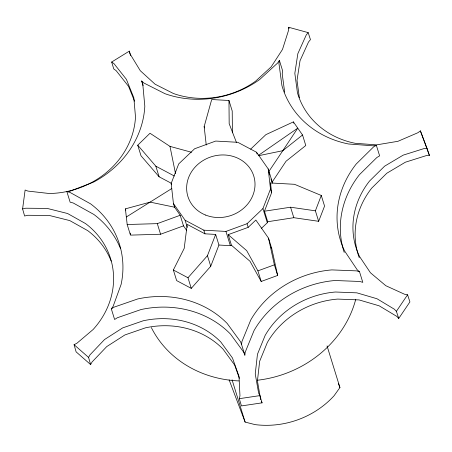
<?xml version="1.0" encoding="UTF-8"?>
<svg xmlns="http://www.w3.org/2000/svg" width="452" height="452" viewBox="0 0 452 452"><rect width="100%" height="100%" fill="white"/><g stroke="black" fill="none" stroke-linecap="round" stroke-linejoin="round"><path stroke-width="0.68" d="M299.348 97.734L297.015 80.383L300.032 60.732L308.524 41.985L310.456 39.623L308.179 32.617L288.704 27.284L288.613 30.148L282.483 49.454L271.189 66.839L255.533 81.224A83.23 74.744 -17.2 0 1 173.444 93.513L155.098 84.213L140.301 70.732L130.029 53.884L129.306 51.138L111.667 62.026L113.757 68.941L116.147 70.653L128.577 86.388L134.56 101.225M244.86 355.176L241.577 344.571L241.905 341.633L250.77 319.943A95.954 86.174 -17.2 0 1 331.813 269.906L356.515 270.867L359.515 271.748L362.798 282.353L359.798 281.472L335.096 280.511A95.954 86.174 -17.2 0 0 254.052 330.548L245.187 352.238L244.86 355.176L243.882 352.43L230.48 334.079A95.954 86.174 -17.2 0 0 140.984 309.563L117.317 317.762L114.616 319.496L111.333 308.891L113.119 306.354L121.108 284.427A95.954 86.174 -17.2 0 0 90.547 203.824L69.902 192.36L66.856 191.586L70.139 202.191L73.184 202.965L93.83 214.429A95.954 86.174 -17.2 0 1 120.413 248.368M111.169 261.109A83.23 74.744 -17.2 0 0 87.694 230.622L69.755 220.582L49.387 215.485L27.685 215.276L24.611 215.999L22.6 208.943L25.114 190.032L27.951 191.089L49.183 193.501A83.23 74.744 -17.2 0 0 135.498 116.938L133.843 97.83L126.39 79.32L114.062 63.743L111.667 62.026M284.664 92.135L282.212 73.908L282.664 70.975L279.381 60.37L278.929 63.303L281.935 85.654A95.954 86.174 -17.2 0 0 348.56 143.99L373.154 145.804L376.341 145.267L379.623 155.872L376.855 157.516L359.453 174.675A95.954 86.174 -17.2 0 0 344.215 252.431M359.255 257.713A83.23 74.744 -17.2 0 1 371.719 188.117L386.816 173.235L405.371 162.206L426.27 155.618L429.4 155.42L427.044 148.414L423.908 148.612L403.184 155.138L384.629 166.166L369.533 181.043A83.23 74.744 -17.2 0 0 359.504 256.431L370.448 272.771L385.816 285.709L404.54 294.241L407.574 294.789L409.919 301.902L398.737 318.457L396.393 311.343L394.426 309.253L376.996 298.749L356.871 292.845L335.446 292.015A83.23 74.744 -17.2 0 0 265.149 335.412L257.465 354.227L255.244 373.923L258.629 393.099L259.9 395.619L262.064 402.851L241.458 405.913L239.3 398.681L239.967 395.845L239.001 376.358L232.464 357.967L220.836 342.045A83.23 74.744 -17.2 0 0 143.211 320.784L122.684 327.898L104.548 339.525L90.016 354.803L88.569 357.408L90.62 364.578L92.067 361.967L106.734 346.594L124.871 334.966L145.397 327.853A83.23 74.744 -17.2 0 1 223.028 349.119L234.65 365.035L239.379 378.335M206.248 145.013L204.157 126.588L211.705 99.519L228.966 100.491L232.215 110.989L232.413 132.792M261.493 228.266L267.318 222.757L267.708 221.723L264.454 211.208L271.618 192.676L270.516 182.958L294.523 184.309L321.282 195.467L324.564 206.072L318.654 221.31L293.823 217.7L267.708 221.723M318.654 221.31L315.394 210.824L321.282 195.467M186.704 230.463L183.489 225.864L180.207 215.259L174.568 207.202L173.444 203.558L171.161 183.45L178.715 163.895L194.614 148.77L215.7 141.064L237.803 142.307L256.544 152.251L268.211 168.929L272.612 183.139M191.275 288.37L187.992 277.765L207.451 255.662L215.655 234.424L204.976 233.825L187.218 224.401L184.201 248.391L173.359 269.997L176.642 280.602L191.275 288.37L210.734 266.268L218.937 245.029L215.655 234.424M173.444 203.558L185.105 220.237L203.846 230.181L225.949 231.424L247.041 223.717L262.934 208.592L270.494 189.038L268.211 168.929M279.381 60.37L277.697 62.964L259.64 79.546A95.954 86.174 -17.2 0 1 165.003 93.711L143.855 82.993L141.645 80.981L143.081 85.62M396.393 311.343L407.574 294.789M327.045 345.91L339.932 387.55L334.056 395.766A84.106 75.529 -17.2 0 1 255.081 424.62L245.125 422.083L229.113 379.849M308.179 32.617L306.247 34.979L297.845 53.664L294.828 73.314L297.433 92.705A83.23 74.744 -17.2 0 0 355.227 143.307L376.556 144.872L397.941 141.306L417.891 132.73L420.394 130.871L427.044 148.414M171.455 183.337L159.121 176.794L141.018 155.793L137.736 145.194L150.002 133.25L169.98 146.38L191.541 152.273M250.645 149.149L265.878 134.651L293.393 121.893L302.535 134.984L305.784 145.516L286.037 161.24L272.008 182.292L270.98 178.981M248.165 227.362L255.849 220.045L268.516 238.159L271.759 248.634L277.658 275.438L261.194 281.46L249.979 261.245L231.464 245.266L228.181 234.661L248.165 227.362L247.041 223.717M302.535 134.984L282.788 150.708L268.725 171.698L269.754 175.009M258.245 155.499L297.761 128.142L282.788 150.708L258.352 155.754M111.333 308.891L114.034 307.157L137.702 298.958A95.954 86.174 -17.2 0 1 227.198 323.474L240.6 341.825L241.577 344.571M171.822 188.518L126.328 216.988L127.181 224.52L130.464 235.119L160.584 234.238L183.489 225.864M376.341 145.267L373.572 146.911L356.17 164.07A95.954 86.174 -17.2 0 0 344.61 250.979L357.227 269.821L359.515 271.748M90.62 364.578L76.122 351.871L74.066 344.701L76.88 343.277L93.112 329.514A83.23 74.744 -17.2 0 0 85.507 223.554L67.568 213.508L47.2 208.417L25.674 208.214L22.6 208.943M127.181 224.52L157.302 223.633L180.207 215.259M218.937 245.029L230.362 245.673L231.464 245.266M228.181 234.661L246.696 250.64L257.911 270.855L274.381 264.838L268.516 238.159M126.328 216.988L125.413 208.852L150.149 202.123L174.568 207.202L174.415 205.841M264.454 211.208L290.563 207.214L315.394 210.824M239.3 398.681L259.9 395.619M66.856 191.586L70.06 191.162L93.428 182.173A95.954 86.174 -17.2 0 0 144.815 106.175L142.736 83.682L141.645 80.981M137.736 145.194L155.838 166.189L174.342 176.009M173.359 269.997L187.992 277.765M74.066 344.701L88.569 357.408M398.737 318.457L396.771 316.366L379.183 305.823L359.063 299.919L337.633 299.083A83.23 74.744 -17.2 0 0 267.341 342.486L259.651 361.295L257.431 380.996L260.668 399.641M270.968 247.504L271.759 248.634M261.425 401.591L262.064 402.851M236.509 142.617L229.175 123.695L228.966 100.491M429.4 155.42L420.394 130.871M338.435 383.607L339.932 387.55M288.704 27.284L289.116 28.555M293.393 121.893L293.8 123.221M290.563 207.214L293.823 217.7M270.516 182.958L270.923 184.269M270.494 189.038L271.618 192.676M256.544 152.251L257.109 154.07M262.934 208.592L267.318 222.757M274.381 264.838L277.658 275.438M257.911 270.855L261.194 281.46M204.157 126.588L204.564 127.893M225.949 231.424L230.362 245.673M203.846 230.181L204.976 233.825M207.451 255.662L210.734 266.268M185.105 220.237L187.309 227.362M171.161 183.45L171.562 184.749M155.838 166.189L159.121 176.794M157.302 223.633L160.584 234.238M125.413 208.852L125.825 210.174M232.051 379.77L245.125 422.083M129.306 51.138L130.634 55.539M169.98 146.38L175.5 173.591M130.232 233.068L130.391 234.435M355.758 299.264A109.339 98.191 -17.2 0 1 257.454 380.234M239.012 380.923A109.339 98.191 -17.2 0 1 151.347 327.581M205.694 215.095A34.482 30.968 -17.2 0 0 254.945 182.314A34.482 30.968 -17.2 0 0 201.835 161.324A34.482 30.968 -17.2 0 0 205.694 215.095"/></g></svg>
